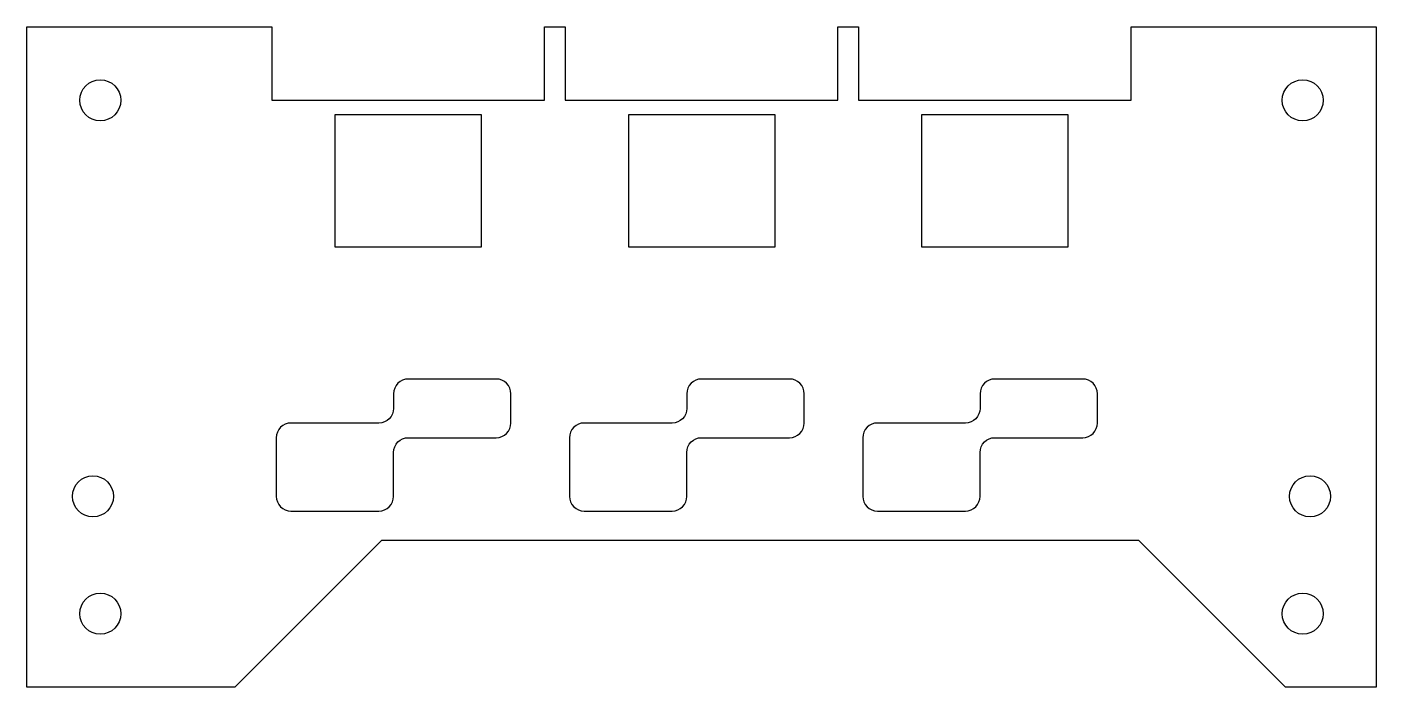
# Model space of a CAD drawing. Header units: millimetres. Extents: x 112 to 204, y 61 to 106.
import ezdxf

# ---------------------------------------------------------------- set-up
doc = ezdxf.new("R2010")
doc.units = ezdxf.units.MM
doc.layers.get('0').update_dxf_attribs({"linetype": 'CONTINUOUS'})

msp = doc.modelspace()

# ---------------------------------------------------------------- linework, layer by layer
for points in [[(136.175, 71), (126.175, 61), (112, 61), (112, 106), (128.707, 106), (128.707, 101), (147.293, 101), (147.293, 106), (148.707, 106), (148.707, 101), (167.293, 101), (167.293, 106), (168.707, 106), (168.707, 101), (187.293, 101), (187.293, 106), (204, 106), (204, 61), (197.825, 61), (187.825, 71)], [(133, 100), (133, 91), (143, 91), (143, 100)], [(153.019, 100), (153.019, 91), (163.019, 91), (163.019, 100)], [(173, 100), (173, 91), (183, 91), (183, 100)]]:
    msp.add_lwpolyline(points, close=True)
for points in [[(137, 80, -0.414214), (136, 79), (130, 79, 0.414214), (129, 78), (129, 74, 0.414214), (130, 73), (136, 73, 0.414214), (137, 74), (137, 77, -0.414214), (138, 78), (144, 78, 0.414214), (145, 79), (145, 81, 0.414214), (144, 82), (138, 82, 0.414214), (137, 81)], [(157, 80, -0.414214), (156, 79), (150, 79, 0.414214), (149, 78), (149, 74, 0.414214), (150, 73), (156, 73, 0.414214), (157, 74), (157, 77, -0.414214), (158, 78), (164, 78, 0.414214), (165, 79), (165, 81, 0.414214), (164, 82), (158, 82, 0.414214), (157, 81)], [(177, 77, -0.414214), (178, 78), (184, 78, 0.414214), (185, 79), (185, 81, 0.414214), (184, 82), (178, 82, 0.414214), (177, 81), (177, 80, -0.414214), (176, 79), (170, 79, 0.414214), (169, 78), (169, 74, 0.414214), (170, 73), (176, 73, 0.414214), (177, 74)]]:
    msp.add_lwpolyline(points, format="xyb", close=True)
for centre in [(117, 101), (199, 101), (116.5, 74), (199.5, 74), (117, 66), (199, 66)]:
    msp.add_circle(centre, 1.4)

doc.saveas('drawing.dxf')
